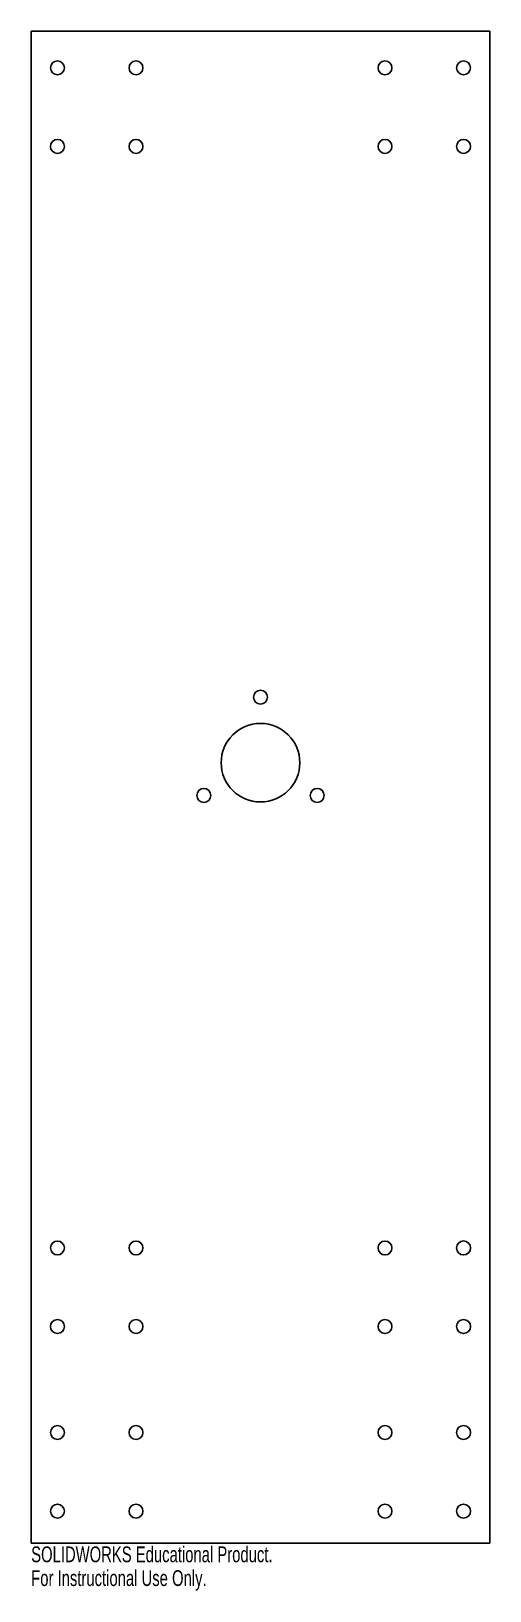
# Model space of a CAD drawing. Header units: millimetres. Extents: x -70 to 70, y -245 to 231.
import ezdxf

# ---------------------------------------------------------------- set-up
doc = ezdxf.new("R2010")
doc.units = ezdxf.units.MM
doc.styles.add('SLDTEXTSTYLE0', font='TXT', dxfattribs={"width": 0.7})

msp = doc.modelspace()

# ---------------------------------------------------------------- linework, layer by layer
at = {"color": 7, "linetype": 'Continuous', "lineweight": 25}
for p, q in [((-70, 230.82), (-70, -230.82)), ((70, 230.82), (-70, 230.82)), ((70, -230.82), (70, 230.82)), ((-70, -230.82), (70, -230.82))]:
    msp.add_line(p, q, dxfattribs=at)
for centre, radius in [((-62, 219.65), 2.12), ((-38, 219.65), 2.13), ((38, 219.65), 2.12), ((62, 219.65), 2.12), ((-62, 195.65), 2.13), ((-38, 195.65), 2.12), ((38, 195.65), 2.12), ((62, 195.65), 2.13), ((0, 27.48), 2.13), ((0, 7.47), 12), ((-17.32, -2.52), 2.13), ((17.32, -2.52), 2.13), ((-62, -140.7), 2.12), ((-38, -140.7), 2.12), ((38, -140.7), 2.12), ((62, -140.7), 2.13), ((-62, -164.7), 2.13), ((-38, -164.7), 2.12), ((38, -164.7), 2.13), ((62, -164.7), 2.13), ((-62, -197.05), 2.12), ((-38, -197.05), 2.13), ((38, -197.05), 2.12), ((62, -197.05), 2.13), ((-62, -221.05), 2.12), ((-38, -221.05), 2.13), ((38, -221.05), 2.12), ((62, -221.05), 2.13)]:
    msp.add_circle(centre, radius, dxfattribs=at)

# ---------------------------------------------------------------- texts
at = {"color": 7, "linetype": 'Continuous', "char_height": 4.8336, "attachment_point": 1, "style": 'SLDTEXTSTYLE0'}
for s, insert in [('SOLIDWORKS Educational Product.', (-70, -231.84)), ('For Instructional Use Only.', (-70, -239.09))]:
    msp.add_mtext(s, dxfattribs=dict(at, insert=insert))

doc.saveas('drawing.dxf')
